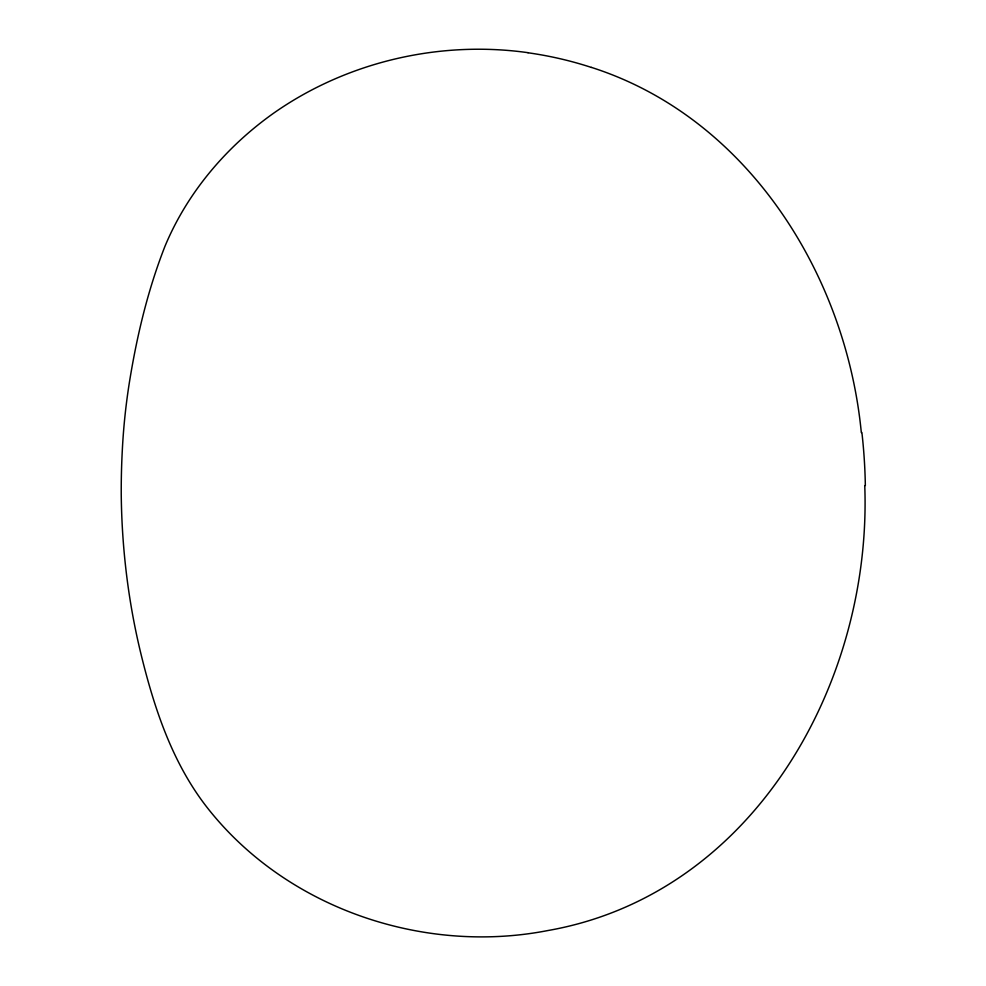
<?xml version="1.0" encoding="UTF-8"?>
<svg xmlns="http://www.w3.org/2000/svg" width="986" height="986" viewBox="0 0 986 986"><rect width="100%" height="100%" fill="white"/><g stroke="black" fill="none" stroke-linecap="round" stroke-linejoin="round"><path stroke-width="1.48" d="M528.052 52.689C439.608 40.204 346.727 61.798 273.566 113.23C226.25 146.791 187.291 192.615 164.933 246.364C147.653 290.476 136.672 336.818 129.215 383.517A638.041 638.041 0 0 0 122.289 450.651A763.583 763.583 0 0 0 121.241 494.725C121.845 549.362 128.537 603.962 141.713 657.009C155.036 710.733 173.191 764.557 207.935 808.52C286.926 908.562 423.512 954.756 547.711 930.574C753.809 894.413 872.117 682.374 864.759 485.568M591.378 67.381C747.548 117.285 846.099 274.601 861.32 432.607M528.028 52.776A485.149 417.83 -62.2 0 1 591.366 67.43M861.887 432.484A396.594 283.648 89.5 0 1 865.338 485.543"/></g></svg>
